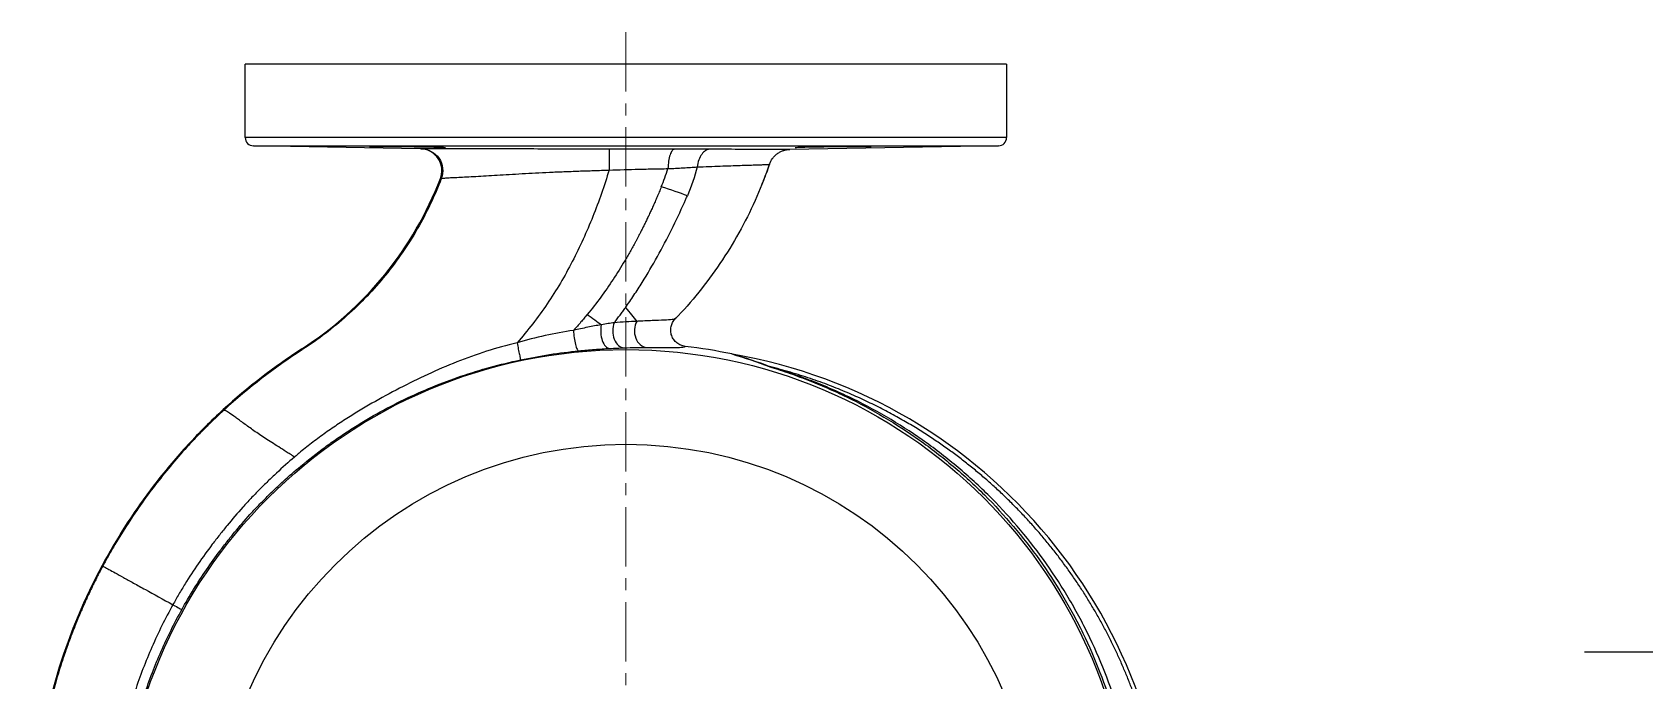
# Model space of a CAD drawing. Header units: millimetres. Extents: x 1533 to 5666, y 876 to 3797.
# Drawn here: x 2432 to 3451, y 2680 to 3089 of the extents above; entities that cross this region are included whole.
import ezdxf

# ---------------------------------------------------------------- set-up
doc = ezdxf.new("R2010")
doc.units = ezdxf.units.MM
doc.header["$LTSCALE"] = 30
doc.linetypes.add('G', pattern=[2, 1.25, -0.25, 0.25, -0.25])
doc.layers.add('05', color=4, linetype='G', lineweight=15)

msp = doc.modelspace()

# ---------------------------------------------------------------- linework, layer by layer
at = {"color": 7, "linetype": 'Continuous', "lineweight": 25}
for p, q in [((2566.521, 3022.907), (2566.521, 3069.289)), ((3047.49, 3069.289), (2566.521, 3069.289)), ((3047.49, 3069.289), (3047.49, 3022.907)), ((3047.49, 3022.907), (2566.521, 3022.907)), ((2677.092, 3015.876), (2571.621, 3017.717)), ((2571.621, 3017.717), (2807.005, 3017.717)), ((2807.005, 3017.717), (3042.39, 3017.717)), ((3042.39, 3017.717), (2910.536, 3015.416)), ((2897.61, 3006.067), (2897.687, 3006.076)), ((2897.687, 3006.076), (2897.611, 3006.067)), ((2838.193, 2908.513), (2837.921, 2908.409)), ((2838.469, 2908.823), (2838.123, 2908.486)), ((2838.62, 2908.993), (2838.193, 2908.513)), ((2602.362, 2889.456), (2602.659, 2888.995))]:
    msp.add_line(p, q, dxfattribs=at)
at = {"color": 3}
msp.add_line((3412.549, 2698.04), (3687.516, 2698.04), dxfattribs=at)
at = {"color": 7, "linetype": 'Continuous', "lineweight": 25}
for radius in [319.658, 259.862]:
    msp.add_circle((2807.005, 2569.289), radius, dxfattribs=at)
for centre, radius, start, end in [((2571.711, 3022.907), 5.19, 180, 269), ((3042.299, 3022.907), 5.19, 271, 0), ((2481.385, 3077.06), 223.228, 302.815878, 339.0062), ((2803.983, 2576.791), 372.036, 122.815878, 132.50258), ((2807.005, 2569.289), 323.887, 78.088985, 83.355731), ((2817.236, 2557.876), 333.164, 358.983415, 80.137277), ((2803.983, 2576.791), 372.036, 151.823024, 235.280343)]:
    msp.add_arc(centre, radius, start, end, dxfattribs=at)
for points, knots in [([(2644.965, 3017.246), (2644.964, 3017.266), (2644.961, 3017.316), (2648.084, 3017.354), (2653.555, 3017.358), (2660.867, 3017.319), (2669.064, 3017.24), (2677.25, 3017.128), (2684.528, 3016.993), (2689.943, 3016.849), (2692.991, 3016.723), (2692.954, 3016.664), (2692.94, 3016.641)], [0, 0, 0, 0, 0.07190448, 0.17927202, 0.28662869, 0.39398073, 0.50133575, 0.6087005, 0.71607868, 0.82346933, 0.93086619, 1, 1, 1, 1]), ([(2689.795, 2997.085), (2690.196, 2998.128), (2690.463, 2999.198), (2690.742, 3001.39), (2690.748, 3002.517), (2690.56, 3004.159), (2690.465, 3004.702), (2690.208, 3005.779), (2690.046, 3006.316), (2689.467, 3007.877), (2688.964, 3008.857), (2688.033, 3010.236), (2687.691, 3010.681), (2686.966, 3011.518), (2686.58, 3011.912), (2685.356, 3013.022), (2684.436, 3013.674), (2682.494, 3014.727), (2681.469, 3015.135), (2679.85, 3015.562), (2679.304, 3015.671), (2678.204, 3015.823), (2677.643, 3015.867), (2677.092, 3015.876)], [0, 0, 0, 0, 0.125, 0.125, 0.25, 0.25, 0.3125, 0.3125, 0.375, 0.375, 0.5, 0.5, 0.5625, 0.5625, 0.625, 0.625, 0.75, 0.75, 0.875, 0.875, 0.9375, 0.9375, 1, 1, 1, 1]), ([(2796.365, 3015.632), (2789.09, 3015.644), (2781.89, 3015.656), (2772.988, 3015.672), (2771.212, 3015.675), (2767.671, 3015.682), (2765.902, 3015.685), (2760.654, 3015.695), (2757.219, 3015.701), (2747.094, 3015.721), (2740.584, 3015.735), (2731.213, 3015.755), (2728.147, 3015.762), (2722.27, 3015.774), (2719.444, 3015.78), (2711.3, 3015.798), (2706.307, 3015.809), (2697.17, 3015.832), (2693.135, 3015.843), (2688.007, 3015.857), (2686.451, 3015.861), (2683.678, 3015.867), (2682.48, 3015.87), (2680.444, 3015.874), (2679.606, 3015.876), (2678.335, 3015.877), (2677.903, 3015.876), (2677.711, 3015.874)], [0, 0, 0, 0, 0.125, 0.125, 0.15625, 0.15625, 0.1875, 0.1875, 0.25, 0.25, 0.375, 0.375, 0.4375, 0.4375, 0.5, 0.5, 0.625, 0.625, 0.75, 0.75, 0.8125, 0.8125, 0.875, 0.875, 0.9375, 0.9375, 1, 1, 1, 1]), ([(2677.72, 3015.874), (2679.929, 3015.835), (2682.126, 3015.256), (2686.009, 3013.147), (2687.692, 3011.618), (2690.166, 3007.951), (2690.955, 3005.817), (2691.46, 3001.421), (2691.177, 2999.163), (2690.389, 2997.096)], [0, 0, 0, 0, 0.25, 0.25, 0.5, 0.5, 0.75, 0.75, 1, 1, 1, 1]), ([(2796.365, 3015.632), (2796.364, 3015.602), (2796.363, 3015.241), (2796.36, 3013.906), (2796.357, 3012.933), (2796.352, 3010.51), (2796.35, 3009.062), (2796.344, 3005.892), (2796.341, 3004.172), (2796.338, 3002.436)], [0, 0, 0, 0, 0.25, 0.25, 0.5, 0.5, 0.75, 0.75, 1, 1, 1, 1]), ([(2837.66, 3015.583), (2835.982, 3015.584), (2834.299, 3015.585), (2830.924, 3015.588), (2829.231, 3015.59), (2824.134, 3015.595), (2820.715, 3015.599), (2810.391, 3015.611), (2803.422, 3015.621), (2796.365, 3015.632)], [0, 0, 0, 0, 0.125, 0.125, 0.25, 0.25, 0.5, 0.5, 1, 1, 1, 1]), ([(2837.66, 3015.583), (2837.154, 3015.554), (2836.649, 3015.223), (2835.706, 3013.997), (2835.269, 3013.104), (2834.518, 3010.869), (2834.204, 3009.528), (2833.741, 3006.57), (2833.591, 3004.953), (2833.533, 3003.302)], [0, 0, 0, 0, 0.25, 0.25, 0.5, 0.5, 0.75, 0.75, 1, 1, 1, 1]), ([(2859.963, 3015.547), (2856.58, 3015.556), (2853.006, 3015.564), (2845.531, 3015.576), (2841.649, 3015.58), (2837.661, 3015.583)], [0, 0, 0, 0, 0.5, 0.5, 1, 1, 1, 1]), ([(2859.963, 3015.547), (2859.04, 3015.52), (2858.12, 3015.224), (2856.388, 3014.131), (2855.577, 3013.333), (2854.157, 3011.324), (2853.549, 3010.114), (2852.602, 3007.42), (2852.265, 3005.937), (2852.082, 3004.401)], [0, 0, 0, 0, 0.25, 0.25, 0.5, 0.5, 0.75, 0.75, 1, 1, 1, 1]), ([(2910.536, 3015.416), (2910.596, 3015.417), (2910.357, 3015.419), (2909.283, 3015.423), (2908.447, 3015.425), (2906.14, 3015.431), (2904.691, 3015.434), (2901.275, 3015.441), (2899.307, 3015.445), (2894.876, 3015.455), (2892.409, 3015.461), (2886.973, 3015.475), (2884.052, 3015.482), (2874.709, 3015.506), (2867.712, 3015.525), (2859.964, 3015.547)], [0, 0, 0, 0, 0.125, 0.125, 0.25, 0.25, 0.375, 0.375, 0.5, 0.5, 0.625, 0.625, 0.75, 0.75, 1, 1, 1, 1]), ([(2914.012, 3016.658), (2914.013, 3016.683), (2914.013, 3016.746), (2917.144, 3016.875), (2922.621, 3017.019), (2929.938, 3017.151), (2938.139, 3017.257), (2946.324, 3017.329), (2953.599, 3017.361), (2959.005, 3017.348), (2962.043, 3017.305), (2962.003, 3017.252), (2961.988, 3017.232)], [0, 0, 0, 0, 0.07217463, 0.17955504, 0.28694901, 0.39434567, 0.50173506, 0.60911157, 0.71647489, 0.82382921, 0.93118149, 1, 1, 1, 1]), ([(2897.651, 3006.05), (2895.138, 2999.213), (2890.005, 2985.248), (2879.999, 2965.103), (2868.337, 2945.559), (2854.929, 2927.314), (2844.733, 2914.905), (2838.66, 2909.025), (2837.971, 2908.358)], [0, 0, 0, 0, 0.18930267, 0.38659621, 0.58382613, 0.78023712, 0.97508053, 1, 1, 1, 1]), ([(2852.071, 3004.399), (2857.071, 3004.59), (2864.647, 3004.88), (2873.293, 3005.176), (2881.047, 3005.431), (2887.401, 3005.624), (2892.218, 3005.787), (2895.265, 3005.905), (2897.319, 3006.004), (2897.517, 3006.046), (2897.61, 3006.067)], [0, 0, 0, 0, 0.18986554, 0.28770923, 0.38554929, 0.57202612, 0.66840199, 0.7647582, 0.8889907, 1, 1, 1, 1]), ([(2897.687, 3006.076), (2897.013, 3004.113), (2895.524, 2999.776), (2893.694, 2995.572), (2892.692, 2993.27)], [0, 0, 0, 0, 0.452526, 1, 1, 1, 1]), ([(2897.687, 3006.076), (2898.149, 3007.421), (2898.802, 3008.661), (2900.063, 3010.369), (2900.528, 3010.907), (2901.525, 3011.896), (2902.058, 3012.35), (2903.198, 3013.18), (2903.807, 3013.556), (2905.057, 3014.2), (2905.702, 3014.473), (2907.034, 3014.921), (2907.726, 3015.096), (2909.122, 3015.337), (2909.835, 3015.404), (2910.536, 3015.416)], [0, 0, 0, 0, 0.25, 0.25, 0.375, 0.375, 0.5, 0.5, 0.625, 0.625, 0.75, 0.75, 0.875, 0.875, 1, 1, 1, 1]), ([(2690.389, 2997.098), (2686.173, 2986.079), (2681.085, 2975.394), (2669.288, 2954.96), (2662.579, 2945.21), (2647.711, 2926.889), (2639.551, 2918.317), (2621.983, 2902.566), (2612.575, 2895.387), (2602.66, 2888.993)], [0, 0, 0, 0, 0.25, 0.25, 0.5, 0.5, 0.75, 0.75, 1, 1, 1, 1]), ([(2690.378, 2997.103), (2690.398, 2997.104), (2690.424, 2997.107), (2690.481, 2997.113), (2690.577, 2997.124), (2690.706, 2997.141), (2691.003, 2997.179), (2691.254, 2997.211), (2692.151, 2997.32), (2692.935, 2997.405), (2694.81, 2997.543), (2695.905, 2997.599), (2698.431, 2997.719), (2699.841, 2997.782), (2704.494, 2998.012), (2708.149, 2998.21), (2716.371, 2998.675), (2720.847, 2998.949), (2728.127, 2999.381), (2730.65, 2999.529), (2735.889, 2999.837), (2738.618, 2999.999), (2746.946, 3000.479), (2752.723, 3000.778), (2761.696, 3001.175), (2764.739, 3001.301), (2769.386, 3001.484), (2770.951, 3001.543), (2774.084, 3001.661), (2775.655, 3001.719), (2780.381, 3001.89), (2783.549, 3001.999), (2788.326, 3002.162), (2789.923, 3002.216), (2792.324, 3002.298), (2793.526, 3002.339), (2794.731, 3002.38), (2795.534, 3002.408), (2795.941, 3002.422), (2796.338, 3002.436)], [0, 0, 0, 0, 0.0078125, 0.0078125, 0.015625, 0.03125, 0.03125, 0.0625, 0.0625, 0.125, 0.125, 0.1875, 0.1875, 0.25, 0.25, 0.375, 0.375, 0.5, 0.5, 0.5625, 0.5625, 0.625, 0.625, 0.75, 0.75, 0.8125, 0.8125, 0.84375, 0.84375, 0.875, 0.875, 0.9375, 0.9375, 0.96875, 0.96875, 0.984375, 0.9921875, 0.9921875, 1, 1, 1, 1]), ([(2796.344, 3002.434), (2793.405, 2992.465), (2789.98, 2982.64), (2784.171, 2968.174), (2782.122, 2963.397), (2777.799, 2953.947), (2775.532, 2949.271), (2770.754, 2940.043), (2768.246, 2935.492), (2762.97, 2926.546), (2760.187, 2922.16), (2754.356, 2913.566), (2751.308, 2909.359), (2744.935, 2901.159), (2741.623, 2897.156), (2738.196, 2893.255)], [0, 0, 0, 0, 0.25, 0.25, 0.375, 0.375, 0.5, 0.5, 0.625, 0.625, 0.75, 0.75, 0.875, 0.875, 1, 1, 1, 1]), ([(2796.345, 3002.435), (2802.696, 3002.633), (2808.972, 3002.81), (2818.269, 3003.035), (2821.349, 3003.103), (2825.939, 3003.195), (2827.464, 3003.224), (2830.505, 3003.279), (2832.021, 3003.297), (2833.533, 3003.302)], [0, 0, 0, 0, 0.5, 0.5, 0.75, 0.75, 0.875, 0.875, 1, 1, 1, 1]), ([(2833.536, 3003.303), (2836.842, 3003.464), (2840.066, 3003.651), (2846.282, 3004.034), (2849.263, 3004.227), (2852.082, 3004.401)], [0, 0, 0, 0, 0.5, 0.5, 1, 1, 1, 1]), ([(2829.358, 2991.81), (2828.916, 2990.722), (2828.048, 2988.586), (2826.731, 2985.458), (2825.437, 2982.461), (2824.167, 2979.595), (2822.924, 2976.859), (2821.711, 2974.249), (2820.532, 2971.767), (2819.389, 2969.408), (2818.286, 2967.173), (2817.226, 2965.06), (2816.213, 2963.067), (2815.249, 2961.192), (2814.336, 2959.435), (2813.607, 2958.042), (2813.183, 2957.234), (2813.046, 2956.973)], [0, 0, 0, 0, 0.09155591, 0.17972626, 0.26452693, 0.34597048, 0.42406663, 0.49882263, 0.57024367, 0.63833323, 0.7030935, 0.76452563, 0.82263007, 0.87740684, 0.92885571, 0.97697646, 1, 1, 1, 1]), ([(2843.961, 2981.96), (2844.279, 2982.656), (2844.915, 2984.049), (2845.535, 2985.448), (2845.845, 2986.148)], [0, 0, 0, 0, 0.50035085, 1, 1, 1, 1]), ([(2806.659, 2915.472), (2807.583, 2916.778), (2808.493, 2918.08), (2810.3, 2920.704), (2811.194, 2922.023), (2813.845, 2925.999), (2815.571, 2928.675), (2820.636, 2936.769), (2823.855, 2942.257), (2830.029, 2953.377), (2832.983, 2959.01), (2838.649, 2970.399), (2841.369, 2976.152), (2843.974, 2981.953)], [0, 0, 0, 0, 0.0625, 0.0625, 0.125, 0.125, 0.25, 0.25, 0.5, 0.5, 0.75, 0.75, 1, 1, 1, 1]), ([(2813.047, 2956.972), (2811.962, 2954.947), (2810.844, 2952.938), (2808.581, 2948.939), (2807.427, 2946.953), (2803.898, 2941.039), (2801.457, 2937.154), (2793.866, 2925.685), (2788.449, 2918.286), (2782.625, 2911.225)], [0, 0, 0, 0, 0.125, 0.125, 0.25, 0.25, 0.5, 0.5, 1, 1, 1, 1]), ([(2799.666, 2905.982), (2800.279, 2906.787), (2801.494, 2908.381), (2803.271, 2910.77), (2804.996, 2913.123), (2806.119, 2914.688), (2806.675, 2915.462)], [0, 0, 0, 0, 0.25785654, 0.5104617, 0.75783559, 1, 1, 1, 1]), ([(2782.616, 2911.231), (2781.967, 2910.45), (2780.629, 2908.839), (2778.528, 2906.373), (2776.278, 2903.782), (2774.708, 2902.032), (2773.901, 2901.133)], [0, 0, 0, 0, 0.22832679, 0.47115698, 0.728410618, 1, 1, 1, 1]), ([(2791.457, 2904.661), (2788.686, 2904.183), (2785.801, 2903.65), (2779.917, 2902.472), (2776.923, 2901.829), (2773.907, 2901.132)], [0, 0, 0, 0, 0.5, 0.5, 1, 1, 1, 1]), ([(2782.625, 2911.225), (2784.254, 2910.026), (2785.812, 2908.874), (2788.767, 2906.68), (2790.166, 2905.636), (2791.461, 2904.664)], [0, 0, 0, 0, 0.5, 0.5, 1, 1, 1, 1]), ([(2791.457, 2904.661), (2791.134, 2903.099), (2791.019, 2901.341), (2791.233, 2897.86), (2791.563, 2896.141), (2792.586, 2893.168), (2793.278, 2891.916), (2794.855, 2890.19), (2795.738, 2889.718), (2796.607, 2889.693)], [0, 0, 0, 0, 0.25, 0.25, 0.5, 0.5, 0.75, 0.75, 1, 1, 1, 1]), ([(2799.671, 2905.981), (2799.04, 2904.436), (2798.7, 2902.633), (2798.69, 2898.992), (2799.021, 2897.157), (2800.265, 2893.95), (2801.177, 2892.581), (2803.339, 2890.678), (2804.585, 2890.146), (2805.832, 2890.104)], [0, 0, 0, 0, 0.25, 0.25, 0.5, 0.5, 0.75, 0.75, 1, 1, 1, 1]), ([(2813.896, 2906.825), (2813.046, 2905.321), (2812.522, 2903.524), (2812.27, 2899.835), (2812.542, 2897.948), (2813.809, 2894.608), (2814.802, 2893.16), (2817.233, 2891.103), (2818.668, 2890.497), (2820.126, 2890.398)], [0, 0, 0, 0, 0.25, 0.25, 0.5, 0.5, 0.75, 0.75, 1, 1, 1, 1]), ([(2837.921, 2908.409), (2837.716, 2908.267), (2837.245, 2907.942), (2833.025, 2907.652), (2826.109, 2907.358), (2819.166, 2907.095), (2814.746, 2906.87), (2813.922, 2906.828)], [0, 0, 0, 0, 0.19505205, 0.44811083, 0.69218298, 0.94257478, 1, 1, 1, 1]), ([(2844.48, 2891.001), (2843.517, 2891.113), (2842.592, 2891.355), (2841.259, 2891.908), (2840.823, 2892.126), (2839.996, 2892.614), (2839.602, 2892.885), (2838.478, 2893.778), (2837.802, 2894.488), (2836.967, 2895.654), (2836.715, 2896.062), (2836.267, 2896.915), (2836.071, 2897.361), (2835.748, 2898.263), (2835.618, 2898.723), (2835.422, 2899.661), (2835.356, 2900.143), (2835.259, 2901.586), (2835.327, 2902.539), (2835.73, 2904.43), (2836.059, 2905.335), (2836.733, 2906.607), (2836.991, 2907.021), (2837.555, 2907.801), (2837.862, 2908.168), (2838.193, 2908.513)], [0, 0, 0, 0, 0.125, 0.125, 0.1875, 0.1875, 0.25, 0.25, 0.375, 0.375, 0.4375, 0.4375, 0.5, 0.5, 0.5625, 0.5625, 0.625, 0.625, 0.75, 0.75, 0.875, 0.875, 0.9375, 0.9375, 1, 1, 1, 1]), ([(2738.196, 2893.255), (2731.692, 2891.698), (2725.267, 2889.924), (2712.589, 2885.887), (2706.34, 2883.613), (2693.964, 2878.724), (2687.833, 2876.094), (2675.791, 2870.513), (2669.856, 2867.583), (2658.117, 2861.5), (2652.316, 2858.342), (2640.859, 2851.77), (2635.2, 2848.36), (2626.861, 2842.997), (2624.107, 2841.167), (2618.653, 2837.415), (2615.951, 2835.496), (2610.605, 2831.563), (2607.962, 2829.548), (2604.048, 2826.443), (2602.751, 2825.394), (2600.82, 2823.8), (2599.857, 2822.997), (2598.9, 2822.186), (2598.262, 2821.643), (2597.941, 2821.37), (2597.627, 2821.098)], [0, 0, 0, 0, 0.125, 0.125, 0.25, 0.25, 0.375, 0.375, 0.5, 0.5, 0.625, 0.625, 0.75, 0.75, 0.8125, 0.8125, 0.875, 0.875, 0.9375, 0.9375, 0.96875, 0.96875, 0.984375, 0.9921875, 0.9921875, 1, 1, 1, 1]), ([(2738.197, 2893.255), (2738.485, 2891.907), (2738.772, 2890.542), (2739.302, 2887.99), (2739.544, 2886.805), (2739.945, 2884.801), (2740.104, 2883.982), (2740.314, 2882.839), (2740.365, 2882.515), (2740.358, 2882.464)], [0, 0, 0, 0, 0.25, 0.25, 0.5, 0.5, 0.75, 0.75, 1, 1, 1, 1]), ([(2773.9, 2901.131), (2773.966, 2899.624), (2774.111, 2898.027), (2774.532, 2894.974), (2774.807, 2893.518), (2775.43, 2891.04), (2775.779, 2890.019), (2776.481, 2888.615), (2776.833, 2888.233), (2777.152, 2888.209)], [0, 0, 0, 0, 0.25, 0.25, 0.5, 0.5, 0.75, 0.75, 1, 1, 1, 1]), ([(2777.152, 2888.209), (2780.556, 2888.554), (2783.909, 2888.846), (2790.435, 2889.336), (2793.6, 2889.533), (2796.607, 2889.693)], [0, 0, 0, 0, 0.5, 0.5, 1, 1, 1, 1]), ([(2796.605, 2889.693), (2798.27, 2889.782), (2799.883, 2889.858), (2802.961, 2889.993), (2804.43, 2890.051), (2805.823, 2890.103)], [0, 0, 0, 0, 0.5, 0.5, 1, 1, 1, 1]), ([(2820.149, 2890.396), (2827.956, 2890.439), (2834.006, 2890.315), (2838.697, 2890.344), (2839.189, 2890.349), (2840.106, 2890.365), (2840.532, 2890.375), (2841.712, 2890.415), (2842.371, 2890.453), (2843.955, 2890.61), (2844.471, 2890.774), (2844.48, 2891.001)], [0, 0, 0, 0, 0.5, 0.5, 0.5625, 0.5625, 0.625, 0.625, 0.75, 0.75, 1, 1, 1, 1]), ([(2601.551, 2815.349), (2606.557, 2819.509), (2611.681, 2823.51), (2619.545, 2829.278), (2622.196, 2831.161), (2627.557, 2834.847), (2630.268, 2836.651), (2638.473, 2841.931), (2644.032, 2845.273), (2655.319, 2851.595), (2661.048, 2854.577), (2672.677, 2860.188), (2678.578, 2862.818), (2690.561, 2867.73), (2696.653, 2870.015), (2708.937, 2874.206), (2715.138, 2876.117), (2727.658, 2879.569), (2733.977, 2881.109), (2740.358, 2882.464)], [0, 0, 0, 0, 0.125, 0.125, 0.1875, 0.1875, 0.25, 0.25, 0.375, 0.375, 0.5, 0.5, 0.625, 0.625, 0.75, 0.75, 0.875, 0.875, 1, 1, 1, 1]), ([(2897.56, 2878.278), (2897.792, 2878.191), (2898.188, 2878.059), (2899.033, 2877.782), (2899.494, 2877.634), (2900.93, 2877.17), (2901.933, 2876.847), (2904.968, 2875.856), (2907.047, 2875.163), (2911.225, 2873.725), (2913.317, 2872.984), (2917.495, 2871.457), (2919.582, 2870.671), (2925.828, 2868.248), (2929.972, 2866.544), (2938.205, 2862.959), (2942.299, 2861.075), (2954.453, 2855.174), (2962.348, 2850.926), (2977.721, 2841.816), (2985.2, 2836.955), (2999.741, 2826.625), (3006.802, 2821.156), (3017.074, 2812.49), (3020.444, 2809.524), (3027.077, 2803.436), (3030.344, 2800.309), (3046.345, 2784.331), (3057.906, 2770.649), (3073.452, 2748.826), (3078.334, 2741.335), (3085.198, 2729.767), (3087.41, 2725.856), (3091.679, 2717.922), (3093.739, 2713.894), (3103.616, 2693.524), (3110.042, 2676.79), (3120.055, 2642.482), (3123.644, 2624.901), (3127.851, 2588.889), (3128.427, 2570.831), (3127.472, 2552.723)], [0, 0, 0, 0, 0.00390625, 0.00390625, 0.0078125, 0.0078125, 0.015625, 0.015625, 0.03125, 0.03125, 0.046875, 0.046875, 0.0625, 0.0625, 0.09375, 0.09375, 0.125, 0.125, 0.1875, 0.1875, 0.25, 0.25, 0.3125, 0.3125, 0.34375, 0.34375, 0.375, 0.375, 0.5, 0.5, 0.5625, 0.5625, 0.59375, 0.59375, 0.625, 0.625, 0.75, 0.75, 0.875, 0.875, 1, 1, 1, 1]), ([(3147.954, 2552.008), (3147.97, 2553.117), (3148.003, 2555.338), (3148.01, 2558.675), (3147.985, 2562.023), (3147.926, 2565.382), (3147.832, 2568.75), (3147.703, 2572.128), (3147.539, 2575.515), (3147.34, 2578.911), (3147.105, 2582.316), (3146.834, 2585.729), (3146.526, 2589.149), (3146.182, 2592.577), (3145.8, 2596.012), (3145.382, 2599.453), (3144.925, 2602.9), (3144.431, 2606.353), (3143.899, 2609.811), (3143.329, 2613.274), (3142.719, 2616.741), (3142.071, 2620.212), (3141.383, 2623.687), (3140.656, 2627.164), (3139.89, 2630.644), (3139.083, 2634.126), (3138.236, 2637.61), (3137.349, 2641.094), (3136.42, 2644.579), (3135.451, 2648.064), (3134.441, 2651.548), (3133.389, 2655.032), (3132.296, 2658.513), (3131.161, 2661.993), (3129.984, 2665.47), (3128.765, 2668.944), (3127.503, 2672.414), (3126.199, 2675.88), (3124.852, 2679.341), (3123.462, 2682.797), (3122.029, 2686.246), (3120.553, 2689.689), (3119.034, 2693.125), (3117.471, 2696.553), (3115.864, 2699.973), (3114.214, 2703.384), (3112.52, 2706.785), (3110.781, 2710.176), (3108.999, 2713.556), (3107.173, 2716.924), (3105.302, 2720.281), (3103.387, 2723.625), (3101.428, 2726.955), (3099.424, 2730.272), (3097.376, 2733.574), (3095.283, 2736.86), (3093.146, 2740.131), (3090.964, 2743.385), (3088.737, 2746.622), (3086.466, 2749.84), (3084.151, 2753.04), (3081.79, 2756.221), (3079.386, 2759.381), (3076.937, 2762.521), (3074.443, 2765.64), (3071.905, 2768.736), (3069.323, 2771.809), (3066.696, 2774.859), (3064.026, 2777.885), (3061.311, 2780.885), (3058.553, 2783.86), (3055.751, 2786.809), (3052.905, 2789.73), (3050.015, 2792.624), (3047.083, 2795.489), (3044.107, 2798.325), (3041.088, 2801.131), (3038.027, 2803.906), (3034.923, 2806.649), (3031.776, 2809.36), (3028.588, 2812.039), (3025.358, 2814.683), (3022.086, 2817.293), (3018.773, 2819.868), (3015.419, 2822.407), (3012.024, 2824.91), (3008.595, 2827.37), (3005.1, 2829.811), (3001.505, 2832.253), (2997.77, 2834.717), (2993.892, 2837.201), (2989.869, 2839.697), (2985.699, 2842.202), (2981.38, 2844.709), (2976.909, 2847.213), (2972.285, 2849.708), (2967.507, 2852.188), (2962.572, 2854.647), (2957.48, 2857.078), (2952.228, 2859.475), (2946.815, 2861.83), (2941.241, 2864.137), (2935.505, 2866.387), (2929.605, 2868.574), (2923.542, 2870.69), (2917.316, 2872.727), (2910.925, 2874.675), (2904.374, 2876.536), (2899.934, 2877.672), (2897.692, 2878.245)], [0, 0, 0, 0, 0.00749328, 0.01501082, 0.02255262, 0.03011868, 0.037709, 0.04532358, 0.05296243, 0.06062553, 0.06831289, 0.07602451, 0.08376039, 0.09152052, 0.09930491, 0.10711356, 0.11494646, 0.12280361, 0.13068502, 0.13859068, 0.14652059, 0.15447475, 0.16245317, 0.17045583, 0.17848274, 0.1865339, 0.1946093, 0.20270895, 0.21083284, 0.21898098, 0.22715336, 0.23534997, 0.24357083, 0.25181593, 0.26008527, 0.26837884, 0.27669664, 0.28503869, 0.29340496, 0.30179546, 0.3102102, 0.31864916, 0.32711235, 0.33559977, 0.34411141, 0.35264727, 0.36120736, 0.36979167, 0.37840019, 0.38703294, 0.39568989, 0.40437107, 0.41307645, 0.42180605, 0.43055985, 0.43933787, 0.44814008, 0.45696651, 0.46581713, 0.47469196, 0.48359099, 0.49251421, 0.50146163, 0.51043324, 0.51942905, 0.52844904, 0.53749322, 0.54656159, 0.55565415, 0.56477088, 0.5739118, 0.58307689, 0.59226616, 0.60147961, 0.61071723, 0.61997901, 0.62926497, 0.63857509, 0.64790938, 0.65726782, 0.66665043, 0.67605719, 0.68548811, 0.69494319, 0.70442241, 0.71392578, 0.7234533, 0.73295197, 0.74274332, 0.75282734, 0.76320401, 0.7738733, 0.7848352, 0.79608969, 0.80763673, 0.81947632, 0.83160842, 0.84403302, 0.85675007, 0.86975957, 0.88306147, 0.89665576, 0.91054241, 0.92472137, 0.93919264, 0.95395616, 0.96901192, 0.98435988, 1, 1, 1, 1]), ([(3131.366, 2552.302), (3131.419, 2553.435), (3131.466, 2554.576), (3131.548, 2556.85), (3131.653, 2560.259), (3131.704, 2563.666), (3131.734, 2570.478), (3131.658, 2575.015), (3131.146, 2588.616), (3130.424, 2597.668), (3128.211, 2615.742), (3126.731, 2624.678), (3123.048, 2642.319), (3120.845, 2651.029), (3113.167, 2676.837), (3106.628, 2693.612), (3096.606, 2714.019), (3094.515, 2718.06), (3090.184, 2726.012), (3087.941, 2729.932), (3080.983, 2741.523), (3076.04, 2749.026), (3060.308, 2770.875), (3048.623, 2784.561), (3032.462, 2800.527), (3029.158, 2803.656), (3022.457, 2809.74), (3019.053, 2812.702), (3008.683, 2821.353), (3001.56, 2826.807), (2986.902, 2837.095), (2979.366, 2841.93), (2963.885, 2850.978), (2955.939, 2855.192), (2943.709, 2861.036), (2939.574, 2862.907), (2931.238, 2866.471), (2927.041, 2868.164), (2920.707, 2870.568), (2918.59, 2871.348), (2914.345, 2872.861), (2912.218, 2873.596), (2907.961, 2875.021), (2905.833, 2875.71), (2902.687, 2876.701), (2901.645, 2877.025), (2900.117, 2877.497), (2899.616, 2877.652), (2898.909, 2877.871), (2898.679, 2877.943), (2898.361, 2878.045), (2898.261, 2878.077), (2898.078, 2878.137), (2897.993, 2878.165), (2897.927, 2878.188)], [0, 0, 0, 0, 0.0078125, 0.0078125, 0.015625, 0.03125, 0.03125, 0.0625, 0.0625, 0.125, 0.125, 0.1875, 0.1875, 0.25, 0.25, 0.375, 0.375, 0.40625, 0.40625, 0.4375, 0.4375, 0.5, 0.5, 0.625, 0.625, 0.65625, 0.65625, 0.6875, 0.6875, 0.75, 0.75, 0.8125, 0.8125, 0.875, 0.875, 0.90625, 0.90625, 0.9375, 0.9375, 0.953125, 0.953125, 0.96875, 0.96875, 0.984375, 0.984375, 0.9921875, 0.9921875, 0.99609375, 0.99609375, 0.99804688, 0.99804688, 0.99902344, 0.99902344, 1, 1, 1, 1]), ([(2552.627, 2851.073), (2548.77, 2847.538), (2544.989, 2843.924), (2537.583, 2836.537), (2533.955, 2832.764), (2523.331, 2821.235), (2516.581, 2813.263), (2506.959, 2800.875), (2503.836, 2796.675), (2497.78, 2788.159), (2494.843, 2783.84), (2486.307, 2770.7), (2480.976, 2761.686), (2476.036, 2752.464)], [0, 0, 0, 0, 0.125, 0.125, 0.25, 0.25, 0.5, 0.5, 0.625, 0.625, 0.75, 0.75, 1, 1, 1, 1]), ([(2553.141, 2850.797), (2552.175, 2849.92), (2551.214, 2849.035), (2549.301, 2847.253), (2548.349, 2846.355), (2545.51, 2843.648), (2543.637, 2841.822), (2539.929, 2838.135), (2538.094, 2836.273), (2534.466, 2832.505), (2532.672, 2830.599), (2527.357, 2824.825), (2523.902, 2820.905), (2517.157, 2812.926), (2513.869, 2808.868), (2507.456, 2800.616), (2504.332, 2796.421), (2498.26, 2787.894), (2495.318, 2783.572), (2489.619, 2774.81), (2486.862, 2770.372), (2483.551, 2764.741), (2482.896, 2763.611), (2481.594, 2761.345), (2480.949, 2760.208), (2479.668, 2757.928), (2479.033, 2756.785), (2478.086, 2755.065), (2477.772, 2754.491), (2477.146, 2753.343), (2476.834, 2752.768), (2476.523, 2752.193)], [0, 0, 0, 0, 0.03125, 0.03125, 0.0625, 0.0625, 0.125, 0.125, 0.1875, 0.1875, 0.25, 0.25, 0.375, 0.375, 0.5, 0.5, 0.625, 0.625, 0.75, 0.75, 0.875, 0.875, 0.90625, 0.90625, 0.9375, 0.9375, 0.96875, 0.96875, 0.984375, 0.984375, 1, 1, 1, 1]), ([(2597.622, 2821.101), (2596.739, 2821.67), (2595.856, 2822.244), (2594.121, 2823.368), (2593.271, 2823.915), (2590.773, 2825.513), (2589.178, 2826.521), (2586.125, 2828.445), (2584.667, 2829.36), (2581.879, 2831.121), (2580.536, 2831.984), (2577.946, 2833.674), (2576.699, 2834.501), (2574.298, 2836.116), (2573.149, 2836.899), (2569.783, 2839.256), (2567.661, 2840.816), (2564.729, 2842.976), (2563.798, 2843.66), (2562.052, 2844.93), (2561.234, 2845.52), (2558.95, 2847.147), (2557.654, 2848.042), (2556.079, 2849.084), (2555.614, 2849.383), (2554.808, 2849.886), (2554.467, 2850.088), (2553.911, 2850.399), (2553.692, 2850.511), (2553.435, 2850.642), (2553.361, 2850.679), (2553.267, 2850.727), (2553.224, 2850.75), (2553.18, 2850.774), (2553.159, 2850.786), (2553.151, 2850.79), (2553.145, 2850.794), (2553.143, 2850.796), (2553.14, 2850.797)], [0, 0, 0, 0, 0.03125, 0.03125, 0.0625, 0.0625, 0.125, 0.125, 0.1875, 0.1875, 0.25, 0.25, 0.3125, 0.3125, 0.375, 0.375, 0.5, 0.5, 0.5625, 0.5625, 0.625, 0.625, 0.75, 0.75, 0.8125, 0.8125, 0.875, 0.875, 0.9375, 0.9375, 0.96875, 0.96875, 0.984375, 0.9921875, 0.99609375, 0.99804688, 0.99804688, 1, 1, 1, 1]), ([(2597.607, 2821.086), (2593.783, 2817.78), (2589.997, 2814.413), (2584.435, 2809.258), (2582.603, 2807.517), (2578.968, 2804.002), (2577.162, 2802.235), (2573.598, 2798.654), (2571.848, 2796.831), (2568.394, 2793.133), (2566.684, 2791.27), (2561.616, 2785.626), (2558.328, 2781.784), (2553.515, 2775.913), (2551.93, 2773.939), (2548.79, 2769.962), (2547.235, 2767.96), (2542.633, 2761.902), (2539.662, 2757.8), (2533.917, 2749.466), (2531.144, 2745.235), (2527.141, 2738.784), (2525.833, 2736.616), (2523.272, 2732.246), (2522.016, 2730.039), (2520.793, 2727.822)], [0, 0, 0, 0, 0.125, 0.125, 0.1875, 0.1875, 0.25, 0.25, 0.3125, 0.3125, 0.375, 0.375, 0.5, 0.5, 0.5625, 0.5625, 0.625, 0.625, 0.75, 0.75, 0.875, 0.875, 0.9375, 0.9375, 1, 1, 1, 1]), ([(2526.42, 2724.633), (2531.216, 2733.292), (2536.396, 2741.701), (2544.739, 2753.939), (2547.616, 2757.956), (2552.075, 2763.887), (2553.586, 2765.848), (2556.648, 2769.728), (2558.201, 2771.648), (2562.925, 2777.349), (2566.16, 2781.069), (2571.142, 2786.535), (2572.824, 2788.338), (2576.232, 2791.905), (2577.954, 2793.667), (2581.44, 2797.152), (2583.203, 2798.876), (2586.767, 2802.283), (2588.569, 2803.965), (2594.033, 2808.951), (2597.754, 2812.195), (2601.551, 2815.35)], [0, 0, 0, 0, 0.25, 0.25, 0.375, 0.375, 0.4375, 0.4375, 0.5, 0.5, 0.625, 0.625, 0.6875, 0.6875, 0.75, 0.75, 0.8125, 0.8125, 0.875, 0.875, 1, 1, 1, 1]), ([(2476.517, 2752.198), (2475.965, 2751.16), (2474.862, 2749.087), (2473.246, 2745.96), (2471.662, 2742.827), (2470.111, 2739.684), (2468.593, 2736.534), (2467.107, 2733.377), (2465.655, 2730.212), (2464.235, 2727.041), (2462.848, 2723.864), (2461.493, 2720.68), (2460.171, 2717.491), (2458.882, 2714.297), (2457.625, 2711.097), (2456.4, 2707.894), (2455.207, 2704.685), (2454.047, 2701.474), (2452.919, 2698.258), (2451.822, 2695.039), (2450.757, 2691.818), (2449.724, 2688.594), (2448.723, 2685.368), (2447.753, 2682.139), (2446.815, 2678.91), (2445.908, 2675.679), (2445.032, 2672.447), (2444.187, 2669.215), (2443.373, 2665.982), (2442.589, 2662.75), (2441.837, 2659.517), (2441.115, 2656.286), (2440.423, 2653.055), (2439.761, 2649.826), (2439.13, 2646.598), (2438.529, 2643.372), (2437.957, 2640.148), (2437.415, 2636.927), (2436.903, 2633.708), (2436.42, 2630.492), (2435.966, 2627.279), (2435.013, 2620.082), (2433.774, 2608.51), (2432.727, 2592.168), (2432.405, 2574.722), (2433.023, 2554.143), (2434.939, 2532.824), (2437.93, 2513.178), (2440.656, 2499.498), (2444.706, 2481.905), (2451.712, 2457.65), (2461.876, 2431.691), (2472.424, 2409.45), (2483.127, 2389.617), (2495.28, 2370.427), (2507.098, 2354.078), (2516.367, 2342.331), (2525.136, 2332.053), (2533.271, 2323.154), (2540.435, 2315.778), (2546.818, 2309.528), (2552.664, 2304.047), (2558.498, 2298.804), (2564.31, 2293.795), (2570.091, 2289.012), (2575.831, 2284.45), (2581.525, 2280.105), (2587.157, 2275.961), (2590.928, 2273.318), (2592.79, 2272.013)], [0, 0, 0, 0, 0.00651814, 0.01302257, 0.01951329, 0.02599031, 0.03245363, 0.03890323, 0.04533913, 0.05176133, 0.05816981, 0.06456459, 0.07094567, 0.07731303, 0.08366668, 0.09000663, 0.09633287, 0.1026454, 0.10894422, 0.11522933, 0.12150073, 0.12775842, 0.1340024, 0.14023267, 0.14644923, 0.15265207, 0.15884121, 0.16501664, 0.17117835, 0.17732635, 0.18346064, 0.18958122, 0.19568808, 0.20178123, 0.20786067, 0.2139264, 0.21997841, 0.22601671, 0.2320413, 0.23805217, 0.24404933, 0.25003278, 0.27831001, 0.30856972, 0.3408117, 0.37503575, 0.42269278, 0.45941049, 0.48518737, 0.50002239, 0.55952091, 0.62502873, 0.65448211, 0.69618578, 0.75012975, 0.78052018, 0.80821622, 0.83321906, 0.85552982, 0.87514958, 0.89028852, 0.90510988, 0.91961403, 0.93380135, 0.94767225, 0.96122712, 0.9744664, 0.98739054, 1, 1, 1, 1]), ([(2476.516, 2752.19), (2476.517, 2752.189), (2476.519, 2752.188), (2476.522, 2752.186), (2476.526, 2752.184), (2476.537, 2752.178), (2476.56, 2752.166), (2476.61, 2752.138), (2476.73, 2752.072), (2477.046, 2751.899), (2477.447, 2751.679), (2478.424, 2751.141), (2479.312, 2750.653), (2482.626, 2748.829), (2485.703, 2747.135), (2491.509, 2743.939), (2493.642, 2742.764), (2498.286, 2740.208), (2500.802, 2738.824), (2508.749, 2734.45), (2514.601, 2731.229), (2520.8, 2727.818)], [0, 0, 0, 0, 0.00097656, 0.00097656, 0.00195312, 0.00390625, 0.0078125, 0.015625, 0.03125, 0.0625, 0.125, 0.125, 0.25, 0.25, 0.5, 0.5, 0.625, 0.625, 0.75, 0.75, 1, 1, 1, 1]), ([(2520.797, 2727.814), (2515.983, 2719.09), (2511.579, 2710.168), (2505.585, 2696.485), (2503.692, 2691.88), (2500.133, 2682.631), (2498.464, 2677.98), (2490.663, 2654.596), (2486.149, 2635.477), (2482.674, 2611.063), (2482.088, 2606.154), (2481.137, 2596.284), (2480.772, 2591.309), (2480.02, 2576.419), (2479.975, 2566.539), (2480.768, 2546.871), (2481.606, 2537.083), (2484.164, 2517.598), (2485.885, 2507.901), (2489.134, 2493.424), (2490.328, 2488.61), (2492.941, 2479.006), (2494.355, 2474.236), (2498.896, 2460.092), (2502.328, 2450.853), (2513.819, 2423.695), (2523.059, 2406.331), (2536.661, 2385.586), (2539.492, 2381.476), (2545.311, 2373.428), (2548.303, 2369.484), (2557.519, 2357.891), (2563.985, 2350.478), (2577.554, 2336.276), (2584.657, 2329.487), (2595.797, 2319.779), (2599.591, 2316.623), (2605.406, 2312.009), (2607.364, 2310.491), (2611.324, 2307.497), (2613.327, 2306.017), (2615.346, 2304.564)], [0, 0, 0, 0, 0.0625, 0.0625, 0.09375, 0.09375, 0.125, 0.125, 0.25, 0.25, 0.28125, 0.28125, 0.3125, 0.3125, 0.375, 0.375, 0.4375, 0.4375, 0.5, 0.5, 0.53125, 0.53125, 0.5625, 0.5625, 0.625, 0.625, 0.75, 0.75, 0.78125, 0.78125, 0.8125, 0.8125, 0.875, 0.875, 0.9375, 0.9375, 0.96875, 0.96875, 0.984375, 0.984375, 1, 1, 1, 1]), ([(2618.993, 2309.455), (2603.156, 2320.923), (2588.598, 2333.644), (2568.604, 2354.532), (2562.248, 2361.798), (2553.185, 2373.159), (2550.242, 2377.023), (2544.517, 2384.908), (2541.732, 2388.935), (2528.343, 2409.264), (2519.241, 2426.283), (2507.935, 2452.913), (2504.56, 2461.975), (2500.102, 2475.853), (2498.716, 2480.533), (2496.156, 2489.961), (2494.99, 2494.686), (2491.821, 2508.896), (2490.151, 2518.414), (2487.672, 2537.538), (2486.864, 2547.144), (2486.117, 2566.444), (2486.177, 2576.138), (2486.937, 2590.747), (2487.303, 2595.628), (2488.251, 2605.312), (2488.834, 2610.128), (2492.282, 2634.08), (2496.738, 2652.834), (2504.428, 2675.768), (2506.073, 2680.329), (2509.579, 2689.399), (2511.444, 2693.915), (2517.347, 2707.331), (2521.683, 2716.08), (2526.421, 2724.632)], [0, 0, 0, 0, 0.125, 0.125, 0.1875, 0.1875, 0.21875, 0.21875, 0.25, 0.25, 0.375, 0.375, 0.4375, 0.4375, 0.46875, 0.46875, 0.5, 0.5, 0.5625, 0.5625, 0.625, 0.625, 0.6875, 0.6875, 0.71875, 0.71875, 0.75, 0.75, 0.875, 0.875, 0.90625, 0.90625, 0.9375, 0.9375, 1, 1, 1, 1]), ([(2520.797, 2727.814), (2522.406, 2726.917), (2523.817, 2726.126), (2525.799, 2725.005), (2526.366, 2724.676), (2526.421, 2724.632)], [0, 0, 0, 0, 0.5, 0.5, 1, 1, 1, 1])]:
    msp.add_open_spline(points, degree=3, knots=knots, dxfattribs=at)
for points in [[(2677.72, 3015.874), (2677.51, 3015.872), (2677.301, 3015.873), (2677.092, 3015.876)], [(2689.795, 2997.085), (2689.992, 2997.086), (2690.19, 2997.09), (2690.389, 2997.096)], [(2829.358, 2991.81), (2830.882, 2995.591), (2832.268, 2999.427), (2833.536, 3003.302)], [(2852.082, 3004.399), (2850.454, 2998.162), (2848.43, 2992.029), (2845.843, 2986.149)], [(2845.843, 2986.149), (2841.042, 2987.957), (2835.444, 2989.887), (2829.358, 2991.81)], [(2806.678, 2915.491), (2809.478, 2912.347), (2811.885, 2909.425), (2813.895, 2906.827)], [(2799.676, 2905.982), (2797.151, 2905.596), (2794.386, 2905.163), (2791.463, 2904.662)], [(2813.893, 2906.824), (2809.56, 2906.638), (2804.78, 2906.376), (2799.669, 2905.979)], [(2773.9, 2901.131), (2761.933, 2899.302), (2750.02, 2896.708), (2738.197, 2893.254)], [(2602.499, 2888.889), (2585.018, 2877.604), (2568.488, 2864.847), (2553.141, 2850.798)], [(2740.358, 2882.464), (2752.649, 2885.074), (2764.92, 2886.973), (2777.152, 2888.209)], [(2805.822, 2890.104), (2811.011, 2890.298), (2815.812, 2890.375), (2820.126, 2890.398)], [(2873.853, 2886.203), (2882.046, 2883.831), (2889.919, 2881.181), (2897.506, 2878.295)], [(2874.303, 2886.116), (2874.153, 2886.142), (2874.003, 2886.171), (2873.853, 2886.203)], [(2897.913, 2878.19), (2890.34, 2881.081), (2882.481, 2883.737), (2874.303, 2886.116)]]:
    msp.add_open_spline(points, degree=3, dxfattribs=at)
at = {"layer": '05'}
msp.add_line((2807.005, 3089.483), (2807.005, 2024.141), dxfattribs=at)

doc.saveas('drawing.dxf')
